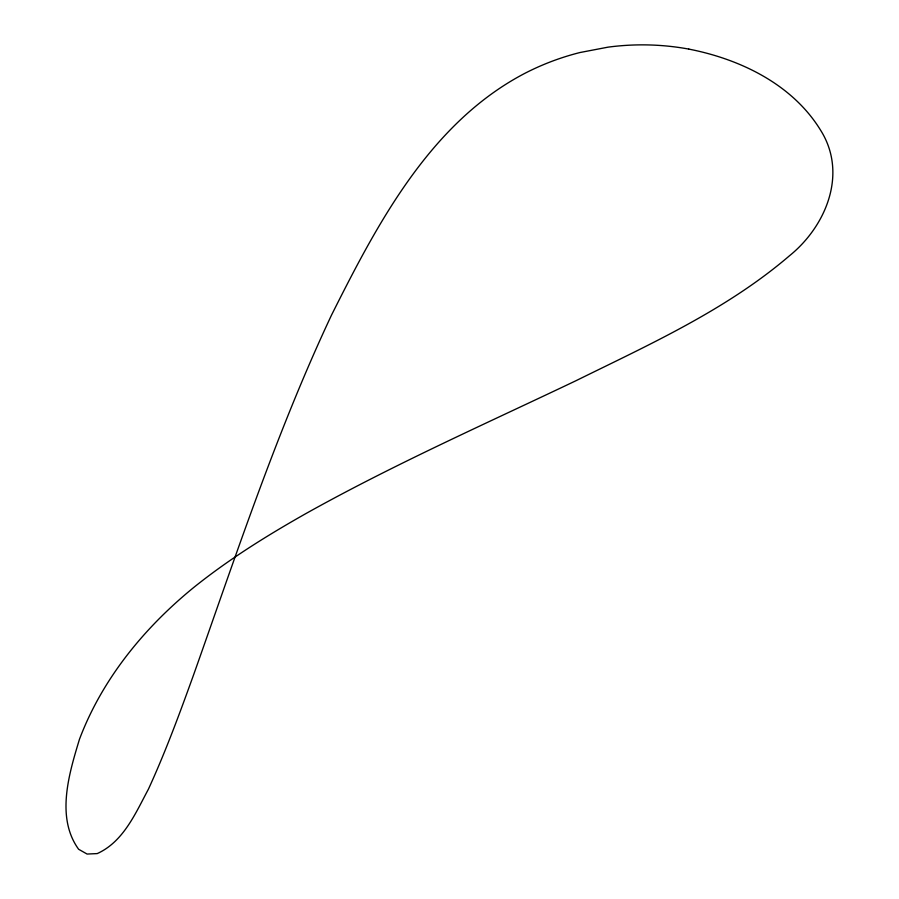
<?xml version="1.0" encoding="UTF-8"?>
<svg xmlns="http://www.w3.org/2000/svg" width="899" height="899" viewBox="0 0 899 899"><rect width="100%" height="100%" fill="white"/><g stroke="black" fill="none" stroke-linecap="round" stroke-linejoin="round"><path stroke-width="1.35" d="M688.825 49.097C740.135 59.132 792.233 84.169 820.461 129.995C847.926 173.226 826.305 226.02 789.457 255.788C726.414 309.784 649.865 344.283 576.023 380.693C485.527 423.822 393.728 464.525 306.121 513.453C267.16 535.478 228.964 559.2 194.004 587.249C144.323 627.659 102.183 678.959 79.449 739.326C69.111 773.466 55.614 817.382 78.618 849.263L87.091 854.05L97.227 853.589C123.5 841.756 135.603 813.044 148.436 789.131C165.551 751.856 179.71 713.334 193.622 674.767C236.538 553.784 276.768 431.486 331.495 315.144C377.322 223.772 430.115 123.107 524.252 73.651A247.955 238.707 -11.8 0 1 579.99 52.524L607.982 47.164A249.585 240.269 -11.8 0 1 688.825 49.097"/></g></svg>
